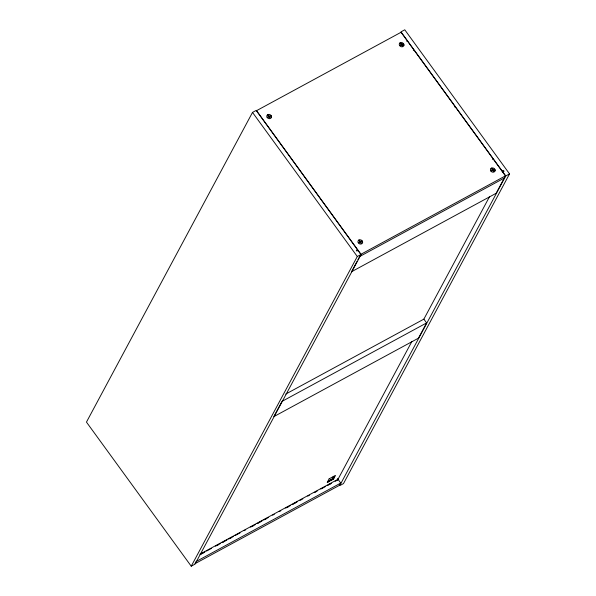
<?xml version="1.0" encoding="UTF-8"?>
<svg xmlns="http://www.w3.org/2000/svg" width="596" height="596" viewBox="0 0 596 596"><rect width="100%" height="100%" fill="white"/><g stroke="black" fill="none" stroke-linecap="round" stroke-linejoin="round"><path stroke-width="0.89" d="M271.426 117.293L271.135 115.631M362.599 242.684L362.301 241.022M403.894 45.423L403.596 43.769M495.06 170.814L494.769 169.16M252.51 112.406L86.457 422.102L191.227 566.2L195.034 564.136L361.087 254.44L256.317 110.342L252.51 112.406L357.287 256.504L191.227 566.2M195.317 563.004L196.106 561.536L340.756 483.065L337.478 478.551M351.901 270.979L357.064 261.346M357.928 259.744L360.431 255.066M328.165 481.739L329.446 480.428L328.478 481.158M332.009 478.648C334.639 477.165 335.108 476.055 333.395 478.007M332.866 477.351L333.879 476.45L333.715 476.889M333.954 476.763L334.155 476.256L332.546 477.642L334.706 476.465M337.604 480.003L411.858 341.515M423.719 319.396L489.621 196.494M340.756 483.065L339.578 485.263L194.929 563.734M426.617 322.935L418.437 338.185L273.788 416.656L281.968 401.406L426.617 322.935L423.86 319.143L285.745 394.068M505.475 175.857L360.826 254.328L256.422 110.737L401.071 32.266L505.475 175.857L496.118 193.305L351.469 271.783M505.736 175.962L339.683 485.658L343.49 483.594L509.543 173.898L404.773 29.8L400.966 31.864L505.736 175.962L509.543 173.898M267.41 114.864L267.887 114.566M399.879 43.001L400.356 42.703M358.583 240.255L359.053 239.957M491.044 168.392L491.521 168.094M328.552 481.628L329.722 480.197L328.478 480.778L327.807 482.03L328.88 481.032M357.6 249.635L356.326 250.32L356.877 251.08L358.151 250.395M502.249 171.156L503.516 170.471L504.067 171.231L502.8 171.916M357.287 256.504L361.087 254.44M359.649 256.533L504.298 178.055M199.883 554.198L337.999 479.273M200.83 554.153L204.912 551.941M206.544 551.054L211.446 548.394M215.529 546.182L220.423 543.522M222.055 542.636L226.957 539.983M228.588 539.097L233.483 536.437M235.115 535.551L240.017 532.899M244.092 530.678L245.731 529.792M250.625 527.14L255.52 524.48M257.159 523.593L262.054 520.941M263.685 520.055L268.587 517.395M272.663 515.182L274.302 514.296M279.196 511.636L280.828 510.75M285.73 508.097L290.625 505.438M292.256 504.551L297.151 501.899M301.233 499.679L302.865 498.792M307.767 496.14L309.399 495.254M314.293 492.594L315.932 491.707M320.827 489.055L322.458 488.169M324.09 487.282L325.721 486.396M327.36 485.509L331.436 483.296M336.338 480.637L337.969 479.75M201.128 554.042L204.398 552.269M216.653 545.623L218.292 544.737M223.195 542.069L224.826 541.183M229.728 538.523L231.367 537.637M251.795 526.559L253.427 525.672M258.336 523.005L259.968 522.118M264.87 519.459L266.509 518.572M286.937 507.494L288.568 506.607M293.47 503.948L295.109 503.054M300.012 500.394L301.643 499.508M315.537 491.976L317.176 491.089M322.078 488.429L323.71 487.543M328.612 484.883L330.251 483.997M335.153 481.33L336.785 480.443M454.472 106.595A1.289 0.581 61.5 0 1 454.703 106.975M413.296 49.967A1.289 0.581 61.5 0 1 413.512 50.31M492.505 158.938A1.289 0.581 61.5 0 1 492.914 159.519M406.845 41.355A1.296 0.581 61.5 0 1 407.046 41.482M330.177 480.398L331.503 479.363L330.177 480.398M329.931 480.473L331.562 479.698A3.092 0.782 -36 0 0 331.786 479.281L329.931 480.473M329.156 478.819L327.189 482.484L333.529 479.042L335.496 475.377L329.156 478.819M333.693 477.955L332.315 478.7L332.665 478.946L331.629 479.959L333.373 479.013L333.008 478.759L334.028 477.768L333.693 477.955M268.558 115.259L268.051 115.535L268.692 116.421L267.805 116.905L268.17 117.412L269.064 116.928L269.705 117.814L270.219 117.539L269.571 116.652L270.465 116.168L270.092 115.661L269.206 116.145L268.558 115.259M401.026 43.389L400.519 43.664L401.16 44.551L400.274 45.035L400.639 45.542L401.533 45.058L402.173 45.952L402.687 45.668L402.039 44.782L402.926 44.305L402.561 43.799L401.674 44.275L401.026 43.389M359.723 240.65L359.217 240.926L359.865 241.812L358.971 242.296L359.343 242.803L360.23 242.319L360.878 243.205L361.385 242.93L360.736 242.043L361.63 241.559L361.258 241.052L360.371 241.536L359.723 240.65M492.192 168.78L491.685 169.055L492.333 169.942L491.439 170.426L491.812 170.933L492.698 170.449L493.346 171.335L493.853 171.059L493.205 170.173L494.099 169.689L493.726 169.182L492.84 169.666L492.192 168.78M267.135 117.434A2.429 2.079 28.2 0 0 271.21 117.792A2.429 2.079 28.2 0 0 269.057 114.38A2.429 2.079 28.2 0 0 267.135 117.434M399.603 45.572A2.429 2.079 28.2 0 0 403.678 45.922A2.429 2.079 28.2 0 0 401.518 42.517A2.429 2.079 28.2 0 0 399.603 45.572M358.3 242.825A2.429 2.079 28.2 0 0 362.383 243.183A2.429 2.079 28.2 0 0 360.222 239.771A2.429 2.079 28.2 0 0 358.3 242.825M490.769 170.963A2.429 2.079 28.2 0 0 494.844 171.313A2.429 2.079 28.2 0 0 492.691 167.908A2.429 2.079 28.2 0 0 490.769 170.963"/></g></svg>
